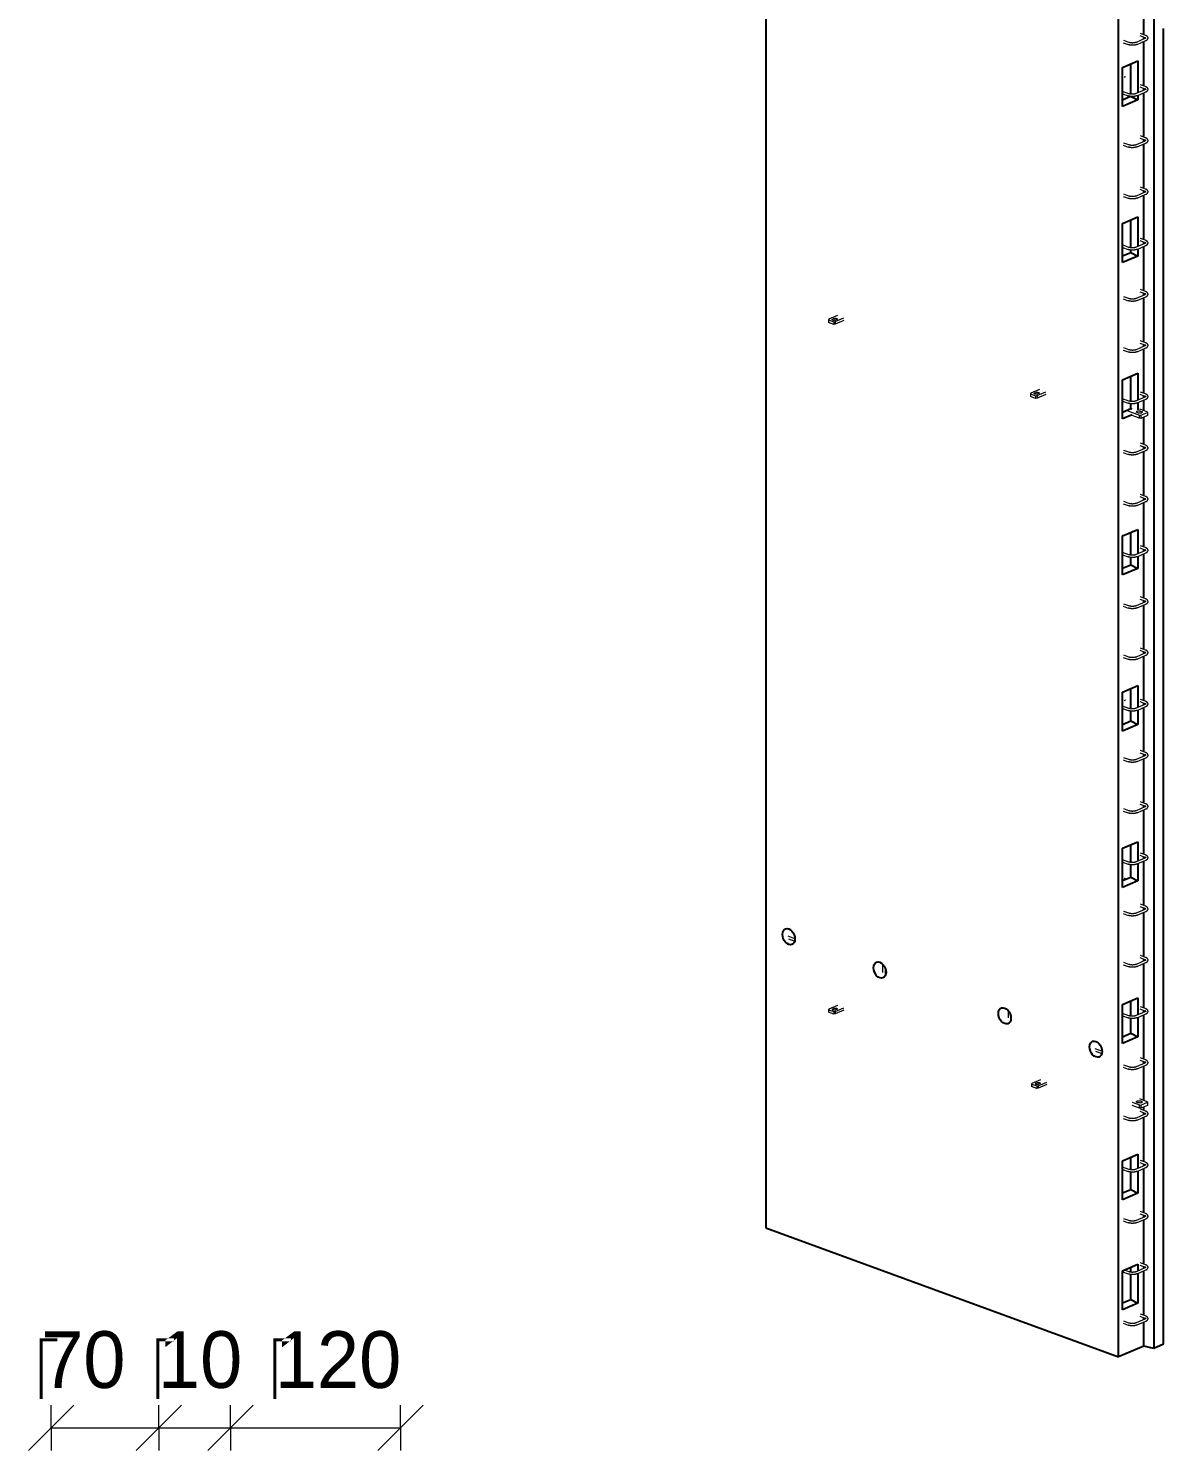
# Model space of a CAD drawing. Header units: millimetres. Extents: x -2972 to 10521, y 1067 to 19088.
# Drawn here: x 6517 to 10521, y 3812 to 8828 of the extents above; entities that cross this region are included whole.
import ezdxf

# ---------------------------------------------------------------- set-up
doc = ezdxf.new("R2010")
doc.units = ezdxf.units.MM
for name, color, linetype, lineweight in [('A-ANNO-DIMS', 211, 'Continuous', 9), ('A-ANNO-DIMS-80', 211, 'Continuous', 9), ('A-GENM', 13, 'Continuous', 18), ('A-WALL', 113, 'Continuous', 25), ('S-RBAR', 171, 'Continuous', 18)]:
    doc.layers.add(name, color=color, linetype=linetype, lineweight=lineweight)
doc.styles.add('Nirmala UI Semilight_4', font='NirmalaS.ttf', dxfattribs={"height": 200})
doc.dimstyles.new('Arrow_Filled_-_2_5_NI_UI_4', dxfattribs={"dimscale": 304.8, "dimtxt": 209.472789, "dimasz": 0.524934, "dimexe": 0.262467, "dimexo": 0.0625, "dimgap": 0.262467, "dimtad": 1, "dimdec": 0, "dimzin": 0, "dimdsep": 46, "dimtxsty": 'Nirmala UI Semilight_4', "dimblk1": 'OBLIQUE', "dimblk2": 'OBLIQUE', "dimsah": 1, "dimcen": 0.09, "dimazin": 0, "dimtfac": 1, "dimtdec": 4, "dimtix": 1, "dimtmove": 2, "dimatfit": 3, "dimfxl": 0.262467, "dimfxlon": 1, "dimtvp": 1, "dimtolj": 1, "dimtzin": 0, "dimarcsym": 2})
doc.dimstyles.new('Arrow_Filled_-_2_5_NI_UI_5', dxfattribs={"dimscale": 304.8, "dimtxt": 209.472789, "dimasz": 0.524934, "dimexe": 0.262467, "dimexo": 0.0625, "dimgap": 0.262467, "dimtad": 1, "dimdec": 0, "dimzin": 0, "dimdsep": 46, "dimtxsty": 'Nirmala UI Semilight_4', "dimblk1": 'OBLIQUE', "dimblk2": 'OBLIQUE', "dimsah": 1, "dimcen": 0.09, "dimazin": 0, "dimtfac": 1, "dimtdec": 4, "dimtix": 1, "dimtmove": 0, "dimatfit": 3, "dimfxl": 0.262467, "dimfxlon": 1, "dimtvp": 1, "dimtolj": 1, "dimtzin": 0, "dimarcsym": 2})

# ---------------------------------------------------------------- blocks, each defined once
blk = doc.blocks.new('Rebar Bar - Part 2980172403-431004-3D Ortho')
at = {"layer": 'S-RBAR'}
blk.add_line((11224.4, 5337.7), (11224.4, 5362.2), dxfattribs=at)
blk = doc.blocks.new('Rebar Bar - Part 2980172403-V1-3D Ortho')
at = {"layer": 'S-RBAR'}
for p, q in [((10780.5, 5527.6), (10780.5, 5498.5)), ((10790.5, 5489.8), (10790.5, 5511.2))]:
    blk.add_line(p, q, dxfattribs=at)
blk = doc.blocks.new('Rebar Bar - Part 2031897438-431004-3D Ortho')
at = {"layer": 'S-RBAR'}
for p, q in [((10471.4, 5617.1), (10448, 5625.7)), ((10449, 5616.9), (10470.6, 5608.9))]:
    blk.add_line(p, q, dxfattribs=at)
blk = doc.blocks.new('Rebar Bar - Part 776176355-431004-3D Ortho')
at = {"layer": 'S-RBAR'}
blk.add_polyline3d([(11637.4, 10856.4, 0), (11636.3, 10856, 0), (11635.2, 10855.5, 0), (11634, 10855.1, 0), (11632.8, 10854.7, 0)], dxfattribs=at)
blk = doc.blocks.new('Rebar Bar - Part 776176355-V2-3D Ortho')
at = {"layer": 'S-RBAR'}
blk.add_line((11637.4, 8029.3), (11636.3, 8028.8), dxfattribs=at)
blk = doc.blocks.new('Rebar Bar - Part 2031897438-V3-3D Ortho')
at = {"layer": 'S-RBAR'}
for p, q in [((11554.5, 5220.5), (11531, 5229.1)), ((11532, 5220.2), (11553.6, 5212.2))]:
    blk.add_line(p, q, dxfattribs=at)
blk = doc.blocks.new('RR spread anchor face based - RR-SA-2_5-150-1726819-3D Ortho')
at = {"layer": 'A-GENM'}
for p, q in [((10591.5, 11975.3), (10589.9, 11973.2)), ((10589.9, 11973.2), (10608.3, 11966.5)), ((10589.9, 11973.2), (10589.9, 11964)), ((10608.3, 11957.3), (10589.9, 11964)), ((10622, 11988.4), (10591.5, 11975.3)), ((10604.5, 11976.2), (10608.6, 11978)), ((10608.3, 11966.5), (10613.5, 11967.2)), ((10608.3, 11966.5), (10608.3, 11957.3)), ((10613.5, 11958.1), (10608.3, 11957.3)), ((10613.5, 11967.2), (10644.1, 11980.3)), ((10644.1, 11971.2), (10613.5, 11958.1)), ((10613.5, 11967.2), (10613.5, 11958.1)), ((10618.8, 11974.2), (10614.8, 11972.5))]:
    blk.add_line(p, q, dxfattribs=at)
for points in [[(10614.8, 11972.5, 0), (10613.4, 11972, 0), (10611.7, 11971.7, 0), (10609.9, 11971.6, 0), (10608.1, 11971.6, 0), (10606.4, 11971.9, 0), (10604.9, 11972.3, 0), (10603.7, 11972.9, 0), (10603, 11973.5, 0), (10602.6, 11974.2, 0)], [(10602.8, 11974.9, 0), (10603.4, 11975.6, 0), (10604.5, 11976.2, 0)], [(10608.6, 11978, 0), (10610, 11978.4, 0), (10611.6, 11978.7, 0), (10613.4, 11978.9, 0), (10615.3, 11978.8, 0), (10617, 11978.5, 0), (10618.5, 11978.1, 0), (10619.6, 11977.6, 0), (10620.4, 11976.9, 0), (10620.7, 11976.2, 0), (10620.5, 11975.5, 0), (10619.9, 11974.8, 0), (10618.8, 11974.2, 0)]]:
    blk.add_polyline3d(points, dxfattribs=at)
blk = doc.blocks.new('RR spread anchor face based - RR-SA-2_5-150-V4-3D Ortho')
at = {"layer": 'A-GENM'}
for p, q in [((11303.7, 11714.4), (11302.2, 11712.3)), ((11302.2, 11712.3), (11320.5, 11705.6)), ((11302.2, 11712.3), (11302.2, 11703.1)), ((11320.5, 11696.4), (11302.2, 11703.1)), ((11334.2, 11727.5), (11303.7, 11714.4)), ((11316.7, 11715.4), (11320.8, 11717.1)), ((11320.5, 11705.6), (11325.8, 11706.4)), ((11320.5, 11705.6), (11320.5, 11696.4)), ((11325.8, 11697.2), (11320.5, 11696.4)), ((11325.8, 11706.4), (11356.3, 11719.5)), ((11356.3, 11710.3), (11325.8, 11697.2)), ((11325.8, 11706.4), (11325.8, 11697.2)), ((11331.1, 11713.3), (11327, 11711.6))]:
    blk.add_line(p, q, dxfattribs=at)
for points in [[(11327, 11711.6, 0), (11325.6, 11711.1, 0), (11323.9, 11710.8, 0), (11322.1, 11710.7, 0), (11320.3, 11710.8, 0), (11318.6, 11711, 0), (11317.1, 11711.4, 0), (11315.9, 11712, 0), (11315.2, 11712.6, 0), (11314.9, 11713.4, 0)], [(11315, 11714.1, 0), (11315.7, 11714.8, 0), (11316.7, 11715.4, 0)], [(11320.8, 11717.1, 0), (11322.2, 11717.6, 0), (11323.9, 11717.9, 0), (11325.7, 11718, 0), (11327.5, 11717.9, 0), (11329.2, 11717.7, 0), (11330.7, 11717.3, 0), (11331.9, 11716.7, 0), (11332.6, 11716, 0), (11332.9, 11715.3, 0), (11332.8, 11714.6, 0), (11332.1, 11713.9, 0), (11331.1, 11713.3, 0)]]:
    blk.add_polyline3d(points, dxfattribs=at)
blk = doc.blocks.new('Rebar Bar - Part 3166313199-431004-3D Ortho')
at = {"layer": 'S-RBAR'}
for p, q in [((11687.5, 12416.2), (11705.1, 12409.7)), ((11707.9, 12417.2), (11690.2, 12423.7))]:
    blk.add_line(p, q, dxfattribs=at)
blk = doc.blocks.new('Rebar Bar - Part 2227165887-431004-3D Ortho')
at = {"layer": 'S-RBAR'}
for points in [[(11709, 12407.4, 0), (11709, 12407.4, 0), (11708.9, 12407.4, 0), (11708.9, 12407.5, 0), (11708.8, 12407.6, 0), (11708.7, 12407.7, 0), (11708.5, 12407.9, 0), (11708.3, 12408, 0), (11708.1, 12408.2, 0), (11707.9, 12408.4, 0), (11707.6, 12408.6, 0), (11707.2, 12408.7, 0), (11706.9, 12408.9, 0), (11706.5, 12409.1, 0), (11706.1, 12409.3, 0), (11705.6, 12409.5, 0), (11705.2, 12409.7, 0), (11705.1, 12409.7, 0)], [(11709, 12407.9, 0), (11709, 12407.9, 0), (11708.9, 12407.8, 0), (11708.9, 12407.7, 0), (11708.8, 12407.6, 0), (11708.7, 12407.5, 0), (11708.5, 12407.4, 0), (11708.3, 12407.2, 0), (11708.1, 12407.1, 0), (11707.9, 12406.9, 0), (11707.6, 12406.7, 0), (11707.2, 12406.5, 0), (11706.9, 12406.3, 0), (11706.5, 12406.1, 0), (11706.1, 12406, 0), (11706, 12405.9, 0)], [(11709.2, 12398.6, 0), (11709.8, 12398.9, 0), (11710.4, 12399.2, 0), (11711.1, 12399.5, 0), (11711.6, 12399.8, 0), (11712.2, 12400.2, 0), (11712.7, 12400.5, 0), (11713.3, 12400.9, 0), (11713.8, 12401.3, 0), (11714.2, 12401.8, 0), (11714.7, 12402.3, 0), (11715.1, 12402.7, 0), (11715.5, 12403.3, 0), (11715.9, 12403.8, 0), (11716.2, 12404.4, 0), (11716.5, 12405.1, 0), (11716.7, 12405.8, 0), (11716.8, 12406.4, 0), (11716.9, 12407.2, 0), (11716.9, 12407.9, 0), (11716.9, 12408.6, 0), (11716.7, 12409.3, 0), (11716.5, 12410, 0), (11716.3, 12410.6, 0), (11716, 12411.2, 0), (11715.6, 12411.8, 0), (11715.2, 12412.4, 0), (11714.8, 12412.9, 0), (11714.4, 12413.3, 0), (11713.9, 12413.8, 0), (11713.4, 12414.2, 0), (11712.9, 12414.6, 0), (11712.4, 12415, 0), (11711.8, 12415.3, 0), (11711.2, 12415.7, 0), (11710.6, 12416, 0), (11710, 12416.3, 0), (11709.4, 12416.6, 0), (11708.7, 12416.9, 0), (11708.1, 12417.1, 0), (11707.9, 12417.2, 0)]]:
    blk.add_polyline3d(points, dxfattribs=at)
blk = doc.blocks.new('Rebar Bar - Part 981547073-431004-3D Ortho')
at = {"layer": 'S-RBAR'}
for p, q in [((11706, 12405.9), (11674.8, 12392.6)), ((11678, 12385.2), (11709.2, 12398.6))]:
    blk.add_line(p, q, dxfattribs=at)
blk = doc.blocks.new('Rebar Bar - Part 2227165887-V5-3D Ortho')
at = {"layer": 'S-RBAR'}
for points in [[(11674.8, 12392.6, 0), (11674.4, 12392.4, 0), (11673.9, 12392.2, 0), (11673.4, 12392, 0), (11672.8, 12391.8, 0), (11672.3, 12391.7, 0), (11671.7, 12391.5, 0), (11671.1, 12391.4, 0), (11670.5, 12391.2, 0), (11669.9, 12391.1, 0), (11669.2, 12391, 0), (11668.6, 12390.9, 0), (11667.9, 12390.8, 0), (11667.2, 12390.7, 0), (11666.5, 12390.6, 0), (11665.8, 12390.5, 0), (11665.1, 12390.5, 0), (11664.3, 12390.4, 0), (11663.6, 12390.4, 0), (11662.9, 12390.3, 0), (11662.1, 12390.3, 0), (11661.4, 12390.3, 0), (11660.7, 12390.3, 0), (11659.9, 12390.4, 0), (11659.2, 12390.4, 0), (11658.5, 12390.4, 0), (11657.8, 12390.5, 0), (11657.1, 12390.6, 0), (11656.4, 12390.6, 0), (11655.7, 12390.7, 0), (11655, 12390.8, 0), (11654.3, 12390.9, 0), (11653.7, 12391.1, 0), (11653, 12391.2, 0), (11652.4, 12391.3, 0), (11651.8, 12391.5, 0), (11651.2, 12391.6, 0), (11650.7, 12391.8, 0), (11650.1, 12392, 0), (11649.6, 12392.1, 0), (11649.5, 12392.2, 0)], [(11678, 12385.2, 0), (11677.3, 12384.9, 0), (11676.6, 12384.7, 0), (11675.9, 12384.4, 0), (11675.2, 12384.2, 0), (11674.5, 12384, 0), (11673.7, 12383.8, 0), (11673, 12383.6, 0), (11672.2, 12383.4, 0), (11671.4, 12383.2, 0), (11670.6, 12383.1, 0), (11669.8, 12383, 0), (11669, 12382.8, 0), (11668.2, 12382.7, 0), (11667.4, 12382.6, 0), (11666.5, 12382.5, 0), (11665.7, 12382.5, 0), (11664.8, 12382.4, 0), (11664, 12382.4, 0), (11663.1, 12382.3, 0), (11662.2, 12382.3, 0), (11661.4, 12382.3, 0), (11660.5, 12382.3, 0), (11659.6, 12382.4, 0), (11658.8, 12382.4, 0), (11657.9, 12382.5, 0), (11657.1, 12382.5, 0), (11656.2, 12382.6, 0), (11655.4, 12382.7, 0), (11654.6, 12382.8, 0), (11653.7, 12382.9, 0), (11652.9, 12383.1, 0), (11652.1, 12383.2, 0), (11651.4, 12383.4, 0), (11650.6, 12383.5, 0), (11649.8, 12383.7, 0), (11649.1, 12383.9, 0), (11648.3, 12384.1, 0), (11647.6, 12384.4, 0), (11646.9, 12384.6, 0), (11646.7, 12384.7, 0)]]:
    blk.add_polyline3d(points, dxfattribs=at)
blk = doc.blocks.new('Rebar Bar - Part 3131074535-431004-3D Ortho')
at = {"layer": 'S-RBAR'}
for p, q in [((11629.1, 12391.1), (11646.7, 12384.7)), ((11649.5, 12392.2), (11631.8, 12398.7))]:
    blk.add_line(p, q, dxfattribs=at)
blk = doc.blocks.new('Rebar Bar - Part 3131074535-V9-3D Ortho')
at = {"layer": 'S-RBAR'}
for p, q in [((11649.5, 10224), (11626.9, 10232.3)), ((11626.9, 10223.8), (11646.7, 10216.5))]:
    blk.add_line(p, q, dxfattribs=at)
blk = doc.blocks.new('Rebar Bar - Part 2227165887-V12-3D Ortho')
at = {"layer": 'S-RBAR'}
for points in [[(11709, 6987, 0), (11709, 6987, 0), (11708.9, 6987.1, 0), (11708.9, 6987.2, 0), (11708.8, 6987.2, 0), (11708.7, 6987.4, 0), (11708.5, 6987.5, 0), (11708.3, 6987.7, 0), (11708.1, 6987.8, 0), (11707.9, 6988, 0), (11707.6, 6988.2, 0), (11707.2, 6988.4, 0), (11706.9, 6988.6, 0), (11706.5, 6988.8, 0), (11706.1, 6988.9, 0), (11705.6, 6989.1, 0), (11705.2, 6989.3, 0), (11705.1, 6989.3, 0)], [(11709, 6987.5, 0), (11709, 6987.5, 0), (11708.9, 6987.5, 0), (11708.9, 6987.4, 0), (11708.8, 6987.3, 0), (11708.7, 6987.2, 0), (11708.5, 6987, 0), (11708.3, 6986.9, 0), (11708.1, 6986.7, 0), (11707.9, 6986.5, 0), (11707.6, 6986.3, 0), (11707.2, 6986.2, 0), (11706.9, 6986, 0), (11706.5, 6985.8, 0), (11706.1, 6985.6, 0), (11706, 6985.6, 0)], [(11709.4, 6996.2, 0), (11708.7, 6996.5, 0), (11708.1, 6996.8, 0), (11707.9, 6996.8, 0)], [(11709.2, 6978.2, 0), (11709.8, 6978.5, 0), (11710.4, 6978.8, 0), (11711.1, 6979.1, 0), (11711.6, 6979.4, 0), (11712.2, 6979.8, 0), (11712.7, 6980.2, 0), (11713.3, 6980.6, 0), (11713.8, 6981, 0), (11714.2, 6981.4, 0), (11714.7, 6981.9, 0), (11715.1, 6982.4, 0), (11715.5, 6982.9, 0), (11715.9, 6983.5, 0), (11716.2, 6984.1, 0), (11716.5, 6984.7, 0), (11716.7, 6985.4, 0), (11716.8, 6986.1, 0), (11716.9, 6986.8, 0), (11716.9, 6987.5, 0), (11716.9, 6988.2, 0), (11716.7, 6988.9, 0), (11716.5, 6989.6, 0), (11716.3, 6990.3, 0), (11716, 6990.9, 0), (11715.6, 6991.4, 0), (11715.2, 6992, 0), (11714.8, 6992.5, 0), (11714.4, 6993, 0), (11713.9, 6993.4, 0), (11713.4, 6993.8, 0), (11712.9, 6994.2, 0), (11712.4, 6994.6, 0), (11711.8, 6995, 0), (11711.2, 6995.3, 0), (11710.6, 6995.6, 0), (11710, 6995.9, 0), (11709.4, 6996.2, 0)]]:
    blk.add_polyline3d(points, dxfattribs=at)
blk = doc.blocks.new('Rebar Bar - Part 3131074535-V13-3D Ortho')
at = {"layer": 'S-RBAR'}
for p, q in [((11626.9, 4442.1), (11646.7, 4434.8)), ((11649.5, 4442.3), (11631.8, 4448.8))]:
    blk.add_line(p, q, dxfattribs=at)
blk = doc.blocks.new('RR spread anchor face based - RR-SA-4_0-320-1726835-3D Ortho')
at = {"layer": 'A-GENM'}
for p, q in [((11660.8, 11646.6), (11686.5, 11637.2)), ((11681.3, 11645.1), (11678.3, 11646.1)), ((11713.7, 11648.8), (11688, 11658.3)), ((11690.6, 11651.4), (11693.5, 11650.3)), ((11691.9, 11636.6), (11715.6, 11646.8)), ((11715.6, 11646.8), (11713.7, 11648.8)), ((11715.6, 11646.8), (11715.6, 11635.8)), ((11686.5, 11626.2), (11660.8, 11635.6)), ((11686.5, 11637.2), (11691.9, 11636.6)), ((11686.5, 11626.2), (11686.5, 11637.2)), ((11691.9, 11625.6), (11686.5, 11626.2)), ((11691.9, 11636.6), (11691.9, 11625.6)), ((11715.6, 11635.8), (11691.9, 11625.6))]:
    blk.add_line(p, q, dxfattribs=at)
for points in [[(11678.3, 11646.1, 0), (11676.8, 11646.9, 0), (11675.9, 11647.7, 0), (11675.5, 11648.6, 0)], [(11675.7, 11649.5, 0), (11676.5, 11650.4, 0), (11677.8, 11651.2, 0), (11679.6, 11651.8, 0), (11681.8, 11652.2, 0), (11684.1, 11652.3, 0), (11686.4, 11652.2, 0), (11688.6, 11651.9, 0), (11690.6, 11651.4, 0)], [(11693.5, 11650.3, 0), (11695, 11649.6, 0), (11696, 11648.7, 0), (11696.4, 11647.8, 0), (11696.2, 11646.9, 0), (11695.3, 11646, 0), (11694, 11645.3, 0), (11692.2, 11644.7, 0), (11690.1, 11644.3, 0), (11687.7, 11644.1, 0), (11685.4, 11644.2, 0), (11683.2, 11644.5, 0), (11681.3, 11645.1, 0)]]:
    blk.add_polyline3d(points, dxfattribs=at)
blk = doc.blocks.new('RR spread anchor face based - RR-SA-4_0-320-V15-3D Ortho')
at = {"layer": 'A-GENM'}
for p, q in [((11645.2, 7479.2), (11686.5, 7464)), ((11713.7, 7475.7), (11688, 7485.1)), ((11690.6, 7478.2), (11693.5, 7477.1)), ((11715.6, 7473.6), (11713.7, 7475.7)), ((11686.5, 7453), (11660.8, 7462.4)), ((11681.3, 7471.9), (11678.3, 7473)), ((11686.5, 7464), (11691.9, 7463.4)), ((11686.5, 7453), (11686.5, 7464)), ((11691.9, 7452.4), (11686.5, 7453)), ((11691.9, 7463.4), (11715.6, 7473.6)), ((11691.9, 7463.4), (11691.9, 7452.4)), ((11715.6, 7462.6), (11691.9, 7452.4)), ((11715.6, 7473.6), (11715.6, 7462.6))]:
    blk.add_line(p, q, dxfattribs=at)
for points in [[(11678.3, 7473, 0), (11676.8, 7473.7, 0), (11675.9, 7474.5, 0), (11675.5, 7475.5, 0)], [(11675.7, 7476.4, 0), (11676.5, 7477.3, 0), (11677.8, 7478, 0), (11679.6, 7478.6, 0), (11681.8, 7479, 0), (11684.1, 7479.2, 0), (11686.4, 7479.1, 0), (11688.6, 7478.8, 0), (11690.6, 7478.2, 0)], [(11693.5, 7477.1, 0), (11695, 7476.4, 0), (11696, 7475.6, 0), (11696.4, 7474.7, 0), (11696.2, 7473.7, 0), (11695.3, 7472.9, 0), (11694, 7472.1, 0), (11692.2, 7471.5, 0), (11690.1, 7471.1, 0), (11687.7, 7471, 0), (11685.4, 7471, 0), (11683.2, 7471.4, 0), (11681.3, 7471.9, 0)]]:
    blk.add_polyline3d(points, dxfattribs=at)
blk = doc.blocks.new('DIMBLOCK40-TOP NOTCH DETAIL')
at = {"layer": 'A-ANNO-DIMS-80'}
for p, q in [((6597.3, 3891.8), (6677.3, 3971.8)), ((6597.3, 3891.8), (6597.3, 3971.8)), ((6977.3, 3891.8), (7057.3, 3971.8)), ((6977.3, 3891.8), (6977.3, 3971.8)), ((6597.3, 3891.8), (6517.3, 3811.8)), ((6597.3, 3891.8), (6977.3, 3891.8)), ((6597.3, 3891.8), (6597.3, 3811.8)), ((6977.3, 3891.8), (6897.3, 3811.8)), ((6977.3, 3891.8), (6977.3, 3811.8))]:
    blk.add_line(p, q, dxfattribs=at)
at = {"layer": 'A-ANNO-DIMS-80', "color": 0, "insert": (6562.1, 4232.7), "char_height": 200, "width": 356.485, "attachment_point": 1, "line_spacing_factor": 1.142579, "style": 'Nirmala UI Semilight_4'}
blk.add_mtext('\u202a70', dxfattribs=at)
blk = doc.blocks.new('_Oblique')
at = {"color": 0, "linetype": 'ByBlock', "lineweight": -2}
blk.add_line((-0.5, -0.5), (0.5, 0.5), dxfattribs=at)
blk = doc.blocks.new('DIMBLOCK41-TOP NOTCH DETAIL')
at = {"layer": 'A-ANNO-DIMS-80'}
for p, q in [((6977.3, 3891.8), (7057.3, 3971.8)), ((6977.3, 3891.8), (6977.3, 3971.8)), ((7229.6, 3891.8), (7309.6, 3971.8)), ((7229.6, 3891.8), (7229.6, 3971.8)), ((6977.3, 3891.8), (6897.3, 3811.8)), ((6977.3, 3891.8), (7229.6, 3891.8)), ((6977.3, 3891.8), (6977.3, 3811.8)), ((7229.6, 3891.8), (7149.6, 3811.8)), ((7229.6, 3891.8), (7229.6, 3811.8))]:
    blk.add_line(p, q, dxfattribs=at)
at = {"layer": 'A-ANNO-DIMS-80', "color": 0, "insert": (6974, 4232.7), "char_height": 200, "width": 310.781, "attachment_point": 1, "line_spacing_factor": 1.142579, "style": 'Nirmala UI Semilight_4'}
blk.add_mtext('\u202a10', dxfattribs=at)
blk = doc.blocks.new('DIMBLOCK42-TOP NOTCH DETAIL')
at = {"layer": 'A-ANNO-DIMS-80'}
for p, q in [((7229.6, 3891.8), (7309.6, 3971.8)), ((7229.6, 3891.8), (7229.6, 3971.8)), ((7829.6, 3891.8), (7909.6, 3971.8)), ((7829.6, 3891.8), (7829.6, 3971.8)), ((7229.6, 3891.8), (7149.6, 3811.8)), ((7229.6, 3891.8), (7829.6, 3891.8)), ((7229.6, 3891.8), (7229.6, 3811.8)), ((7829.6, 3891.8), (7749.6, 3811.8)), ((7829.6, 3891.8), (7829.6, 3811.8))]:
    blk.add_line(p, q, dxfattribs=at)
at = {"layer": 'A-ANNO-DIMS-80', "color": 0, "insert": (7386.2, 4232.7), "char_height": 200, "width": 493.594, "attachment_point": 1, "line_spacing_factor": 1.142579, "style": 'Nirmala UI Semilight_4'}
blk.add_mtext('\u202a120', dxfattribs=at)

msp = doc.modelspace()

# ---------------------------------------------------------------- linework, layer by layer
at = {"layer": 'A-WALL'}
for p, q in [((10487.2, 12486.3), (10487.2, 4172.1)), ((9118.3, 12280.3), (9118.3, 4598)), ((10362.8, 4142.1), (10362.8, 11882)), ((10451.1, 8805.9), (10451.1, 8962.2)), ((10451.1, 8790.4), (10451.1, 8797.4)), ((10451.1, 8625.3), (10451.1, 8781.8)), ((10521.2, 4186.6), (10521.2, 8828.1)), ((10376.4, 8690.7), (10430.7, 8713.9)), ((10376.4, 8552.9), (10376.4, 8690.7)), ((10405.6, 8596.7), (10405.6, 8703.2)), ((10430.7, 8713.9), (10430.7, 8601)), ((10376.3, 8576.7), (10404.1, 8588.6)), ((10407.1, 8588.4), (10430.7, 8576.2)), ((10430.7, 8592.5), (10430.7, 8576.2)), ((10451.1, 8609.7), (10451.1, 8616.8)), ((10451.1, 8444.6), (10451.1, 8601.2)), ((10430.7, 8576.2), (10376.4, 8552.9)), ((10451.1, 8429.1), (10451.1, 8436.1)), ((10451.1, 8263.9), (10451.1, 8420.5)), ((10451.1, 8248.4), (10451.1, 8255.4)), ((10451.1, 8083.2), (10451.1, 8239.8)), ((10376.4, 8139.8), (10430.7, 8163)), ((10376.4, 8002), (10376.4, 8139.8)), ((10405.6, 8054.7), (10405.6, 8152.3)), ((10430.7, 8163), (10430.7, 8058.9)), ((10376.4, 8025.8), (10405.6, 8038.3)), ((10405.6, 8038.3), (10405.6, 8046.5)), ((10405.6, 8038.3), (10430.7, 8025.3)), ((10430.7, 8050.4), (10430.7, 8025.3)), ((10451.1, 8067.7), (10451.1, 8074.7)), ((10451.1, 7902.6), (10451.1, 8059.1)), ((10430.7, 8025.3), (10376.4, 8002)), ((10451.1, 7887), (10451.1, 7894)), ((10451.1, 7721.9), (10451.1, 7878.4)), ((10451.1, 7706.4), (10451.1, 7713.4)), ((10451.1, 7541.2), (10451.1, 7697.8)), ((10376.4, 7588.8), (10430.7, 7612.1)), ((10376.4, 7451.1), (10376.4, 7588.8)), ((10405.6, 7512.6), (10405.6, 7601.3)), ((10430.7, 7612.1), (10430.7, 7516.9)), ((10451.1, 7525.7), (10451.1, 7532.4)), ((10376.4, 7474.9), (10405.6, 7487.4)), ((10405.6, 7487.4), (10405.6, 7504.4)), ((10405.6, 7487.4), (10409.3, 7485.4)), ((10430.7, 7508.4), (10430.7, 7482.2)), ((10451.1, 7480.1), (10451.1, 7517.1)), ((10410.3, 7465.7), (10376.4, 7451.1)), ((10451.1, 7360.5), (10451.1, 7456.6)), ((10451.1, 7345), (10451.1, 7352)), ((10451.1, 7179.8), (10451.1, 7336.4)), ((10451.1, 7164.3), (10451.1, 7171.3)), ((10451.1, 6999.2), (10451.1, 7155.7)), ((10376.4, 7037.9), (10430.7, 7061.2)), ((10376.4, 6900.2), (10376.4, 7037.9)), ((10405.6, 6970.7), (10405.6, 7050.4)), ((10430.7, 7061.2), (10430.7, 6974.9)), ((10451.1, 6983.6), (10451.1, 6990.6)), ((10451.1, 6818.5), (10451.1, 6975)), ((10376.4, 6924), (10405.6, 6936.5)), ((10430.7, 6923.5), (10376.4, 6900.2)), ((10405.6, 6936.5), (10405.6, 6962.4)), ((10405.6, 6936.5), (10430.7, 6923.5)), ((10430.7, 6966.3), (10430.7, 6923.5)), ((10451.1, 6803), (10451.1, 6810)), ((10451.1, 6637.8), (10451.1, 6794.4)), ((10451.1, 6622.3), (10451.1, 6629.3)), ((10451.1, 6457.1), (10451.1, 6613.3)), ((10376.4, 6487), (10430.7, 6510.3)), ((10376.4, 6349.3), (10376.4, 6487)), ((10405.6, 6428.5), (10405.6, 6499.5)), ((10430.7, 6510.3), (10430.7, 6432.8)), ((10430.7, 6424.3), (10430.7, 6372.6)), ((10451.1, 6441.6), (10451.1, 6448.6)), ((10451.1, 6276.4), (10451.1, 6433)), ((10376.4, 6373.1), (10405.6, 6385.6)), ((10430.7, 6372.6), (10376.4, 6349.3)), ((10405.6, 6385.6), (10405.6, 6420.3)), ((10405.6, 6385.6), (10430.7, 6372.6)), ((10451.1, 6260.9), (10451.1, 6267.9)), ((10451.1, 6095.8), (10451.1, 6252.3)), ((10451.1, 6080.2), (10451.1, 6087.2)), ((10451.1, 5915.1), (10451.1, 6071.6)), ((10376.4, 5936.1), (10430.7, 5959.4)), ((10376.4, 5798.4), (10376.4, 5936.1)), ((10405.6, 5886.5), (10405.6, 5948.6)), ((10430.7, 5959.4), (10430.7, 5890.8)), ((10405.6, 5834.6), (10405.6, 5878.3)), ((10430.7, 5882.3), (10430.7, 5821.6)), ((10451.1, 5899.6), (10451.1, 5906.6)), ((10451.1, 5734.4), (10451.1, 5891)), ((10376.4, 5822.1), (10405.6, 5834.6)), ((10430.7, 5821.6), (10376.4, 5798.4)), ((10405.6, 5834.6), (10430.7, 5821.6)), ((10451.1, 5718.9), (10451.1, 5725.9)), ((10451.1, 5553.7), (10451.1, 5710.3)), ((10451.1, 5538.2), (10451.1, 5545.2)), ((10451.1, 5373.1), (10451.1, 5529.6)), ((10376.4, 5385.2), (10430.7, 5408.5)), ((10376.4, 5247.5), (10376.4, 5385.2)), ((10405.6, 5344.5), (10405.6, 5397.7)), ((10430.7, 5408.5), (10430.7, 5348.8)), ((10405.6, 5283.7), (10405.6, 5336.3)), ((10430.7, 5340.2), (10430.7, 5270.7)), ((10451.1, 5357.5), (10451.1, 5364.5)), ((10451.1, 5192.4), (10451.1, 5348.9)), ((10376.4, 5271.2), (10405.6, 5283.7)), ((10430.7, 5270.7), (10376.4, 5247.5)), ((10405.6, 5283.7), (10430.7, 5270.7)), ((10451.1, 5176.8), (10451.1, 5183.4)), ((10451.1, 5046.9), (10451.1, 5168.3)), ((10451.1, 5011.7), (10451.1, 5023.4)), ((10451.1, 4996.2), (10451.1, 5003.2)), ((10451.1, 4831), (10451.1, 4987.6)), ((10376.4, 4834.3), (10430.7, 4857.5)), ((10376.4, 4696.6), (10376.4, 4834.3)), ((10405.6, 4802.4), (10405.6, 4846.8)), ((10430.7, 4857.5), (10430.7, 4806.7)), ((10451.1, 4815.5), (10451.1, 4822.5)), ((10405.6, 4732.8), (10405.6, 4794.2)), ((10430.7, 4798.2), (10430.7, 4719.8)), ((10451.1, 4650.3), (10451.1, 4806.9)), ((10376.4, 4720.3), (10405.6, 4732.8)), ((10430.7, 4719.8), (10376.4, 4696.6)), ((10405.6, 4732.8), (10430.7, 4719.8)), ((10451.1, 4634.8), (10451.1, 4641.8)), ((10451.1, 4469.7), (10451.1, 4626.2)), ((9118.3, 4598), (10362.8, 4142.1)), ((10376.4, 4446.3), (10430.7, 4469.6)), ((10430.7, 4469.6), (10430.7, 4445.4)), ((10376.4, 4308.6), (10376.4, 4446.3)), ((10405.6, 4441.1), (10405.6, 4458.8)), ((10405.6, 4344.9), (10405.6, 4432.9)), ((10430.7, 4436.8), (10430.7, 4331.9)), ((10451.1, 4454.1), (10451.1, 4461.1)), ((10451.1, 4289), (10451.1, 4445.5)), ((10376.4, 4332.4), (10405.6, 4344.9)), ((10430.7, 4331.9), (10376.4, 4308.6)), ((10405.6, 4344.9), (10430.7, 4331.9)), ((10451.1, 4273.5), (10451.1, 4280.5)), ((10451.1, 4179.9), (10451.1, 4264.9)), ((10451.1, 4179.9), (10362.8, 4142.1)), ((10487.2, 4172.1), (10451.1, 4179.9)), ((10521.2, 4186.6), (10487.2, 4172.1))]:
    msp.add_line(p, q, dxfattribs=at)
for points in [[(9199, 5596.7, 0), (9193.3, 5599.8, 0), (9188, 5604.5, 0), (9183.4, 5610.5, 0), (9179.9, 5617.5, 0), (9177.7, 5625, 0), (9177, 5632.4, 0), (9177.7, 5639.2, 0), (9179.9, 5645.1, 0), (9183.4, 5649.5, 0), (9188, 5652.2, 0), (9193.3, 5653, 0), (9199, 5651.8, 0)], [(9199, 5651.8, 0), (9204.7, 5648.8, 0), (9210, 5644.1, 0), (9214.6, 5638.1, 0), (9218.1, 5631.1, 0), (9220.3, 5623.6, 0), (9221, 5616.2, 0), (9220.3, 5609.4, 0), (9218.1, 5603.5, 0), (9214.6, 5599.1, 0), (9210, 5596.4, 0), (9204.7, 5595.6, 0), (9199, 5596.7, 0)], [(9520.3, 5479.1, 0), (9514.6, 5482.1, 0), (9509.2, 5486.8, 0), (9504.7, 5492.9, 0), (9501.2, 5499.8, 0), (9499, 5507.3, 0), (9498.2, 5514.7, 0), (9499, 5521.6, 0), (9501.2, 5527.4, 0), (9504.7, 5531.8, 0), (9509.2, 5534.5, 0), (9514.6, 5535.3, 0), (9520.3, 5534.2, 0)], [(9520.3, 5534.2, 0), (9526, 5531.2, 0), (9531.3, 5526.5, 0), (9535.8, 5520.4, 0), (9539.3, 5513.4, 0), (9541.5, 5506, 0), (9542.3, 5498.6, 0), (9541.5, 5491.7, 0), (9539.3, 5485.9, 0), (9535.8, 5481.5, 0), (9531.3, 5478.7, 0), (9526, 5477.9, 0), (9520.3, 5479.1, 0)], [(9960.8, 5317.7, 0), (9955.1, 5320.8, 0), (9949.8, 5325.5, 0), (9945.2, 5331.5, 0), (9941.7, 5338.5, 0), (9939.5, 5345.9, 0), (9938.8, 5353.3, 0), (9939.5, 5360.2, 0), (9941.7, 5366, 0), (9945.2, 5370.5, 0), (9949.8, 5373.2, 0), (9955.1, 5374, 0), (9960.8, 5372.8, 0)], [(9960.8, 5372.8, 0), (9966.5, 5369.8, 0), (9971.8, 5365.1, 0), (9976.4, 5359, 0), (9979.9, 5352.1, 0), (9982.1, 5344.6, 0), (9982.8, 5337.2, 0), (9982.1, 5330.4, 0), (9979.9, 5324.5, 0), (9976.4, 5320.1, 0), (9971.8, 5317.4, 0), (9966.5, 5316.6, 0), (9960.8, 5317.7, 0)], [(10282, 5200.1, 0), (10276.3, 5203.1, 0), (10271, 5207.8, 0), (10266.5, 5213.8, 0), (10263, 5220.8, 0), (10260.8, 5228.3, 0), (10260, 5235.7, 0), (10260.8, 5242.5, 0), (10263, 5248.4, 0), (10266.5, 5252.8, 0), (10271, 5255.5, 0), (10276.3, 5256.3, 0), (10282, 5255.2, 0)], [(10282, 5255.2, 0), (10287.7, 5252.1, 0), (10293.1, 5247.4, 0), (10297.6, 5241.4, 0), (10301.1, 5234.4, 0), (10303.3, 5227, 0), (10304.1, 5219.5, 0), (10303.3, 5212.7, 0), (10301.1, 5206.9, 0), (10297.6, 5202.4, 0), (10293.1, 5199.7, 0), (10287.7, 5198.9, 0), (10282, 5200.1, 0)]]:
    msp.add_polyline3d(points, dxfattribs=at)

# ---------------------------------------------------------------- block references
at = {"layer": 'A-GENM'}
for name, p in [('RR spread anchor face based - RR-SA-2_5-150-1726819-3D Ortho', (-1250.5, -4173.2)), ('RR spread anchor face based - RR-SA-2_5-150-V4-3D Ortho', (-1250.5, -4173.2)), ('RR spread anchor face based - RR-SA-4_0-320-V15-3D Ortho', (-1250.5, 0)), ('RR spread anchor face based - RR-SA-2_5-150-1726819-3D Ortho', (-1250.5, -6606.4)), ('RR spread anchor face based - RR-SA-2_5-150-1726819-3D Ortho', (-534.6, -6868.6)), ('RR spread anchor face based - RR-SA-4_0-320-1726835-3D Ortho', (-1250.5, -6606.4))]:
    msp.add_blockref(name, p, dxfattribs=at)
at = {"layer": 'S-RBAR'}
for name, p in [('Rebar Bar - Part 3131074535-431004-3D Ortho', (-1250.5, -3613.6)), ('Rebar Bar - Part 2227165887-V5-3D Ortho', (-1250.5, -3613.6)), ('Rebar Bar - Part 981547073-431004-3D Ortho', (-1250.5, -3613.6)), ('Rebar Bar - Part 3166313199-431004-3D Ortho', (-1250.5, -3613.6)), ('Rebar Bar - Part 2227165887-431004-3D Ortho', (-1250.5, -3613.6)), ('Rebar Bar - Part 776176355-431004-3D Ortho', (-1250.5, -2198.9)), ('Rebar Bar - Part 3166313199-431004-3D Ortho', (-1250.5, -3794.3)), ('Rebar Bar - Part 3131074535-V9-3D Ortho', (-1250.5, -1626.1)), ('Rebar Bar - Part 2227165887-V5-3D Ortho', (-1250.5, -3794.3)), ('Rebar Bar - Part 981547073-431004-3D Ortho', (-1250.5, -3794.3)), ('Rebar Bar - Part 2227165887-431004-3D Ortho', (-1250.5, -3794.3)), ('Rebar Bar - Part 981547073-431004-3D Ortho', (-1250.5, -3974.9)), ('Rebar Bar - Part 3166313199-431004-3D Ortho', (-1250.5, -3974.9)), ('Rebar Bar - Part 2227165887-431004-3D Ortho', (-1250.5, -3974.9)), ('Rebar Bar - Part 3131074535-431004-3D Ortho', (-1250.5, -3974.9)), ('Rebar Bar - Part 2227165887-V5-3D Ortho', (-1250.5, -3974.9)), ('Rebar Bar - Part 3131074535-431004-3D Ortho', (-1250.5, -4155.6)), ('Rebar Bar - Part 2227165887-V5-3D Ortho', (-1250.5, -4155.6)), ('Rebar Bar - Part 981547073-431004-3D Ortho', (-1250.5, -4155.6)), ('Rebar Bar - Part 3166313199-431004-3D Ortho', (-1250.5, -4155.6)), ('Rebar Bar - Part 2227165887-431004-3D Ortho', (-1250.5, -4155.6)), ('Rebar Bar - Part 3166313199-431004-3D Ortho', (-1250.5, -4336.3)), ('Rebar Bar - Part 2227165887-431004-3D Ortho', (-1250.5, -4336.3)), ('Rebar Bar - Part 3131074535-V9-3D Ortho', (-1250.5, -2168.1)), ('Rebar Bar - Part 776176355-V2-3D Ortho', (-1250.5, 0)), ('Rebar Bar - Part 2227165887-V5-3D Ortho', (-1250.5, -4336.3)), ('Rebar Bar - Part 981547073-431004-3D Ortho', (-1250.5, -4336.3)), ('Rebar Bar - Part 3131074535-431004-3D Ortho', (-1250.5, -4517)), ('Rebar Bar - Part 2227165887-V5-3D Ortho', (-1250.5, -4517)), ('Rebar Bar - Part 981547073-431004-3D Ortho', (-1250.5, -4517)), ('Rebar Bar - Part 3166313199-431004-3D Ortho', (-1250.5, -4517)), ('Rebar Bar - Part 2227165887-431004-3D Ortho', (-1250.5, -4517)), ('Rebar Bar - Part 3166313199-431004-3D Ortho', (-1250.5, -4697.7)), ('Rebar Bar - Part 3131074535-431004-3D Ortho', (-1250.5, -4697.7)), ('Rebar Bar - Part 2227165887-V5-3D Ortho', (-1250.5, -4697.7)), ('Rebar Bar - Part 981547073-431004-3D Ortho', (-1250.5, -4697.7)), ('Rebar Bar - Part 2227165887-431004-3D Ortho', (-1250.5, -4697.7)), ('Rebar Bar - Part 981547073-431004-3D Ortho', (-1250.5, -4878.3)), ('Rebar Bar - Part 3166313199-431004-3D Ortho', (-1250.5, -4878.3)), ('Rebar Bar - Part 2227165887-431004-3D Ortho', (-1250.5, -4878.3)), ('Rebar Bar - Part 3131074535-V9-3D Ortho', (-1250.5, -2710.2)), ('Rebar Bar - Part 2227165887-V5-3D Ortho', (-1250.5, -4878.3)), ('Rebar Bar - Part 3131074535-431004-3D Ortho', (-1250.5, -5059)), ('Rebar Bar - Part 2227165887-V5-3D Ortho', (-1250.5, -5059)), ('Rebar Bar - Part 981547073-431004-3D Ortho', (-1250.5, -5059)), ('Rebar Bar - Part 3166313199-431004-3D Ortho', (-1250.5, -5059)), ('Rebar Bar - Part 2227165887-431004-3D Ortho', (-1250.5, -5059)), ('Rebar Bar - Part 3166313199-431004-3D Ortho', (-1250.5, -5239.7)), ('Rebar Bar - Part 2227165887-431004-3D Ortho', (-1250.5, -5239.7)), ('Rebar Bar - Part 3131074535-431004-3D Ortho', (-1250.5, -5239.7)), ('Rebar Bar - Part 2227165887-V5-3D Ortho', (-1250.5, -5239.7)), ('Rebar Bar - Part 981547073-431004-3D Ortho', (-1250.5, -5239.7)), ('Rebar Bar - Part 3131074535-V9-3D Ortho', (-1250.5, -3252.2)), ('Rebar Bar - Part 981547073-431004-3D Ortho', (-1250.5, -5420.4)), ('Rebar Bar - Part 3166313199-431004-3D Ortho', (-1250.5, -5420.4)), ('Rebar Bar - Part 2227165887-V12-3D Ortho', (-1250.5, 0)), ('Rebar Bar - Part 2227165887-V5-3D Ortho', (-1250.5, -5420.4)), ('Rebar Bar - Part 3166313199-431004-3D Ortho', (-1250.5, -5601)), ('Rebar Bar - Part 3131074535-431004-3D Ortho', (-1250.5, -5601)), ('Rebar Bar - Part 2227165887-V5-3D Ortho', (-1250.5, -5601)), ('Rebar Bar - Part 981547073-431004-3D Ortho', (-1250.5, -5601)), ('Rebar Bar - Part 2227165887-431004-3D Ortho', (-1250.5, -5601)), ('Rebar Bar - Part 981547073-431004-3D Ortho', (-1250.5, -5781.7)), ('Rebar Bar - Part 3166313199-431004-3D Ortho', (-1250.5, -5781.7)), ('Rebar Bar - Part 2227165887-431004-3D Ortho', (-1250.5, -5781.7)), ('Rebar Bar - Part 3131074535-431004-3D Ortho', (-1250.5, -5781.7)), ('Rebar Bar - Part 2227165887-V5-3D Ortho', (-1250.5, -5781.7)), ('Rebar Bar - Part 3131074535-V9-3D Ortho', (-1250.5, -3794.3)), ('Rebar Bar - Part 776176355-431004-3D Ortho', (-1250.5, -4397.8)), ('Rebar Bar - Part 2227165887-V5-3D Ortho', (-1250.5, -5962.4)), ('Rebar Bar - Part 981547073-431004-3D Ortho', (-1250.5, -5962.4)), ('Rebar Bar - Part 3166313199-431004-3D Ortho', (-1250.5, -5962.4)), ('Rebar Bar - Part 2227165887-431004-3D Ortho', (-1250.5, -5962.4)), ('Rebar Bar - Part 3166313199-431004-3D Ortho', (-1250.5, -6143.1)), ('Rebar Bar - Part 2227165887-431004-3D Ortho', (-1250.5, -6143.1)), ('Rebar Bar - Part 3131074535-431004-3D Ortho', (-1250.5, -6143.1)), ('Rebar Bar - Part 2227165887-V5-3D Ortho', (-1250.5, -6143.1)), ('Rebar Bar - Part 981547073-431004-3D Ortho', (-1250.5, -6143.1)), ('Rebar Bar - Part 3131074535-431004-3D Ortho', (-1250.5, -6323.8)), ('Rebar Bar - Part 981547073-431004-3D Ortho', (-1250.5, -6323.8)), ('Rebar Bar - Part 3166313199-431004-3D Ortho', (-1250.5, -6323.8)), ('Rebar Bar - Part 2227165887-431004-3D Ortho', (-1250.5, -6323.8)), ('Rebar Bar - Part 2227165887-V5-3D Ortho', (-1250.5, -6323.8)), ('Rebar Bar - Part 3166313199-431004-3D Ortho', (-1250.5, -6504.4)), ('Rebar Bar - Part 3131074535-V9-3D Ortho', (-1250.5, -4336.3)), ('Rebar Bar - Part 2227165887-V5-3D Ortho', (-1250.5, -6504.4)), ('Rebar Bar - Part 981547073-431004-3D Ortho', (-1250.5, -6504.4)), ('Rebar Bar - Part 2227165887-431004-3D Ortho', (-1250.5, -6504.4)), ('Rebar Bar - Part 776176355-431004-3D Ortho', (-1250.5, -5026)), ('Rebar Bar - Part 981547073-431004-3D Ortho', (-1250.5, -6685.1)), ('Rebar Bar - Part 3166313199-431004-3D Ortho', (-1250.5, -6685.1)), ('Rebar Bar - Part 2227165887-431004-3D Ortho', (-1250.5, -6685.1)), ('Rebar Bar - Part 3131074535-431004-3D Ortho', (-1250.5, -6685.1)), ('Rebar Bar - Part 2227165887-V5-3D Ortho', (-1250.5, -6685.1)), ('Rebar Bar - Part 2031897438-431004-3D Ortho', (-1250.5, 0)), ('Rebar Bar - Part 2980172403-V1-3D Ortho', (-1250.5, 0)), ('Rebar Bar - Part 3131074535-431004-3D Ortho', (-1250.5, -6865.8)), ('Rebar Bar - Part 2227165887-V5-3D Ortho', (-1250.5, -6865.8)), ('Rebar Bar - Part 981547073-431004-3D Ortho', (-1250.5, -6865.8)), ('Rebar Bar - Part 3166313199-431004-3D Ortho', (-1250.5, -6865.8)), ('Rebar Bar - Part 2227165887-431004-3D Ortho', (-1250.5, -6865.8)), ('Rebar Bar - Part 3166313199-431004-3D Ortho', (-1250.5, -7046.5)), ('Rebar Bar - Part 2227165887-431004-3D Ortho', (-1250.5, -7046.5)), ('Rebar Bar - Part 2980172403-431004-3D Ortho', (-1250.5, 0)), ('Rebar Bar - Part 3131074535-V9-3D Ortho', (-1250.5, -4878.3)), ('Rebar Bar - Part 2227165887-V5-3D Ortho', (-1250.5, -7046.5)), ('Rebar Bar - Part 981547073-431004-3D Ortho', (-1250.5, -7046.5)), ('Rebar Bar - Part 2031897438-V3-3D Ortho', (-1250.5, 0)), ('Rebar Bar - Part 3131074535-431004-3D Ortho', (-1250.5, -7227.2)), ('Rebar Bar - Part 981547073-431004-3D Ortho', (-1250.5, -7227.2)), ('Rebar Bar - Part 3166313199-431004-3D Ortho', (-1250.5, -7227.2)), ('Rebar Bar - Part 2227165887-431004-3D Ortho', (-1250.5, -7227.2)), ('Rebar Bar - Part 2227165887-V5-3D Ortho', (-1250.5, -7227.2)), ('Rebar Bar - Part 3131074535-431004-3D Ortho', (-1250.5, -7407.8)), ('Rebar Bar - Part 2227165887-V5-3D Ortho', (-1250.5, -7407.8)), ('Rebar Bar - Part 981547073-431004-3D Ortho', (-1250.5, -7407.8)), ('Rebar Bar - Part 3166313199-431004-3D Ortho', (-1250.5, -7407.8)), ('Rebar Bar - Part 2227165887-431004-3D Ortho', (-1250.5, -7407.8)), ('Rebar Bar - Part 981547073-431004-3D Ortho', (-1250.5, -7588.5)), ('Rebar Bar - Part 3166313199-431004-3D Ortho', (-1250.5, -7588.5)), ('Rebar Bar - Part 2227165887-431004-3D Ortho', (-1250.5, -7588.5)), ('Rebar Bar - Part 3131074535-V9-3D Ortho', (-1250.5, -5420.4)), ('Rebar Bar - Part 2227165887-V5-3D Ortho', (-1250.5, -7588.5)), ('Rebar Bar - Part 3131074535-431004-3D Ortho', (-1250.5, -7769.2)), ('Rebar Bar - Part 2227165887-V5-3D Ortho', (-1250.5, -7769.2)), ('Rebar Bar - Part 981547073-431004-3D Ortho', (-1250.5, -7769.2)), ('Rebar Bar - Part 3166313199-431004-3D Ortho', (-1250.5, -7769.2)), ('Rebar Bar - Part 2227165887-431004-3D Ortho', (-1250.5, -7769.2)), ('Rebar Bar - Part 3166313199-431004-3D Ortho', (-1250.5, -7949.9)), ('Rebar Bar - Part 2227165887-431004-3D Ortho', (-1250.5, -7949.9)), ('Rebar Bar - Part 3131074535-V13-3D Ortho', (-1250.5, 0)), ('Rebar Bar - Part 2227165887-V5-3D Ortho', (-1250.5, -7949.9)), ('Rebar Bar - Part 981547073-431004-3D Ortho', (-1250.5, -7949.9)), ('Rebar Bar - Part 3131074535-431004-3D Ortho', (-1250.5, -8130.5)), ('Rebar Bar - Part 981547073-431004-3D Ortho', (-1250.5, -8130.5)), ('Rebar Bar - Part 3166313199-431004-3D Ortho', (-1250.5, -8130.5)), ('Rebar Bar - Part 2227165887-431004-3D Ortho', (-1250.5, -8130.5)), ('Rebar Bar - Part 2227165887-V5-3D Ortho', (-1250.5, -8130.5))]:
    msp.add_blockref(name, p, dxfattribs=at)

# ---------------------------------------------------------------- dimensions: what is measured, and where the dimension line sits
at = {"layer": 'A-ANNO-DIMS'}
for base, p1, p2, text, override, picture, middle in [((6977.3, 3891.8), (6597.3, 3811.8), (6977.3, 3811.8), '\u202a70', {"dimpost": '<>', "dimfxl": 380}, 'DIMBLOCK40-TOP NOTCH DETAIL', (6740.3, 4099.4)), ((7829.6, 3891.8), (7229.6, 3811.8), (7829.6, 3811.8), '\u202a120', {"dimpost": '<>', "dimfxl": 600}, 'DIMBLOCK42-TOP NOTCH DETAIL', (7633, 4099.4))]:
    dim = msp.add_linear_dim(base=base, p1=p1, p2=p2, text=text, dimstyle='Arrow_Filled_-_2_5_NI_UI_4', override=override, dxfattribs=at)
    dim.commit()
    dim.dimension.update_dxf_attribs({"geometry": picture, "text_midpoint": middle, "dimtype": 160})
dim = msp.add_linear_dim(base=(7229.6, 3891.8), p1=(6977.3, 3811.8), p2=(7229.6, 3811.8), text='\u202a10', dimstyle='Arrow_Filled_-_2_5_NI_UI_5', override={"dimpost": '<>', "dimfxl": 252.373632}, dxfattribs=at)
dim.commit()
dim.dimension.update_dxf_attribs({"geometry": 'DIMBLOCK41-TOP NOTCH DETAIL', "text_midpoint": (7103.5, 4092.8)})

doc.saveas('drawing.dxf')
